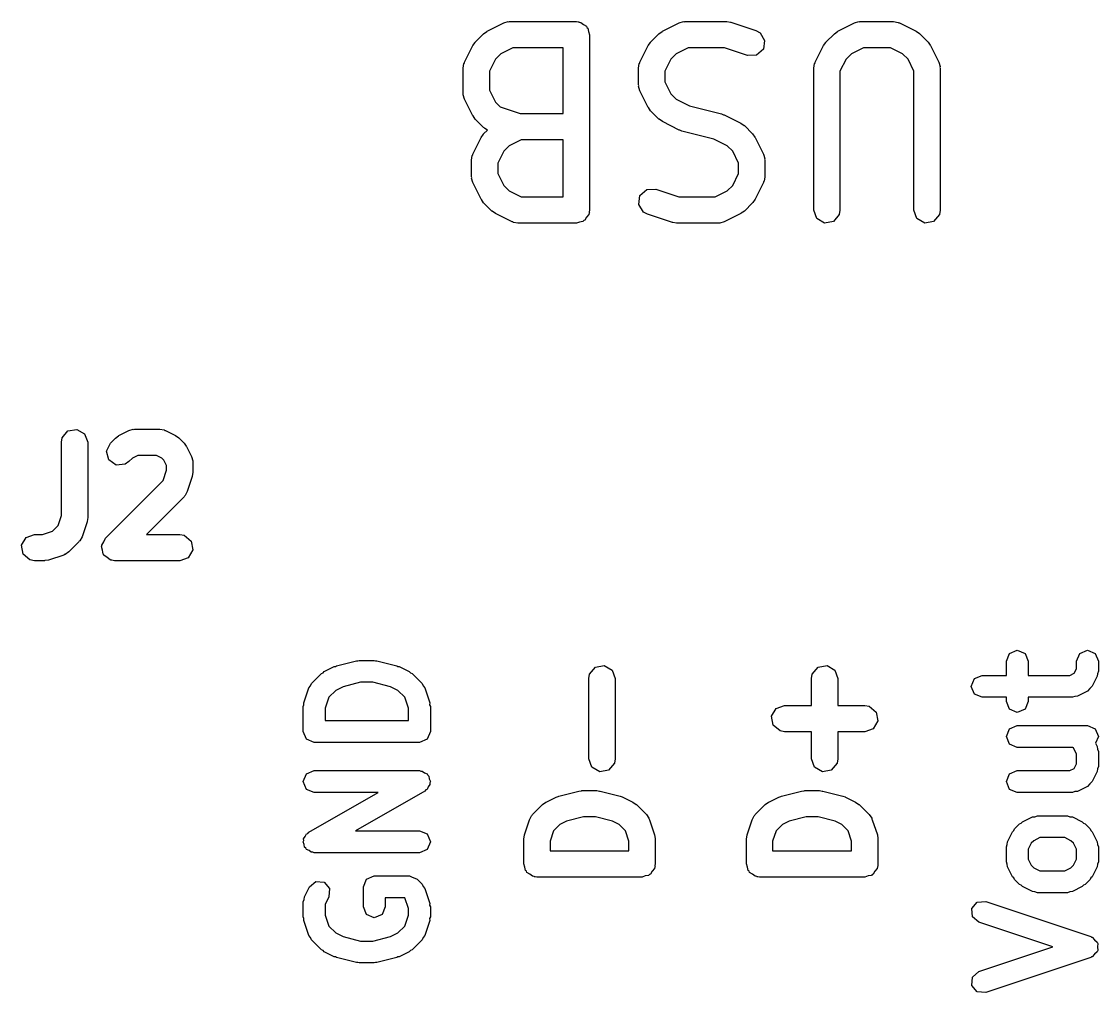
# Model space of a CAD drawing. Extents: x 83.3 to 116.7, y -116.6 to -83.3.
# Drawn here: x 96.1 to 102.24, y -88.81 to -83.27 of the extents above; entities that cross this region are included whole.
import ezdxf

# ---------------------------------------------------------------- set-up
doc = ezdxf.new("R2010")
doc.units = 0
doc.layers.add('BLACK', color=7, linetype='CONTINUOUS')

msp = doc.modelspace()

# ---------------------------------------------------------------- linework, layer by layer
at = {"layer": 'BLACK', "linetype": 'CONTINUOUS'}
for p, q in [((98.8474, -83.2805), (98.8724, -83.2731)), ((98.8724, -83.2731), (98.8767, -83.2742)), ((98.8767, -83.2742), (98.881, -83.2726)), ((98.881, -83.2726), (99.2619, -83.2726)), ((99.2619, -83.2726), (99.2716, -83.2743)), ((99.2716, -83.2743), (99.2749, -83.2738)), ((99.2749, -83.2738), (99.2778, -83.2754)), ((99.2778, -83.2754), (99.2876, -83.2771)), ((99.2876, -83.2771), (99.3025, -83.2897)), ((99.8474, -83.2805), (99.8724, -83.2731)), ((99.8724, -83.2731), (99.8767, -83.2742)), ((99.8767, -83.2742), (99.881, -83.2726)), ((99.881, -83.2726), (100.119, -83.2726)), ((100.119, -83.2726), (100.141, -83.2765)), ((100.141, -83.2765), (100.143, -83.2765)), ((100.143, -83.2765), (100.286, -83.3241)), ((100.847, -83.2805), (100.872, -83.2731)), ((100.872, -83.2731), (100.877, -83.2742)), ((100.877, -83.2742), (100.881, -83.2726)), ((100.881, -83.2726), (101.071, -83.2726)), ((101.071, -83.2726), (101.097, -83.2771)), ((101.097, -83.2771), (101.101, -83.28)), ((98.7327, -83.3422), (98.751, -83.3293)), ((98.751, -83.3293), (98.7522, -83.3282)), ((98.7522, -83.3282), (98.8474, -83.2805)), ((99.3025, -83.2897), (99.3194, -83.2994)), ((99.3194, -83.2994), (99.3217, -83.3058)), ((99.3217, -83.3058), (99.3269, -83.3101)), ((99.3269, -83.3101), (99.3302, -83.3293)), ((99.3302, -83.3293), (99.3369, -83.3476)), ((99.7327, -83.3422), (99.751, -83.3293)), ((99.751, -83.3293), (99.7522, -83.3282)), ((99.7522, -83.3282), (99.8474, -83.2805)), ((100.286, -83.3241), (100.309, -83.3365)), ((100.309, -83.3365), (100.335, -83.3802)), ((100.733, -83.3422), (100.751, -83.3293)), ((100.751, -83.3293), (100.752, -83.3282)), ((100.752, -83.3282), (100.847, -83.2805)), ((101.101, -83.28), (101.105, -83.2805)), ((101.105, -83.2805), (101.2, -83.3282)), ((101.2, -83.3282), (101.218, -83.3415)), ((98.671, -83.4093), (98.6844, -83.3913)), ((98.6844, -83.3913), (98.6851, -83.3898)), ((98.6851, -83.3898), (98.7327, -83.3422)), ((99.3369, -83.3476), (99.3369, -84.3476)), ((99.671, -83.4093), (99.6844, -83.3913)), ((99.6844, -83.3913), (99.6851, -83.3898)), ((99.6851, -83.3898), (99.7327, -83.3422)), ((100.335, -83.3802), (100.328, -83.4309)), ((100.671, -83.4093), (100.684, -83.3913)), ((100.684, -83.3913), (100.685, -83.3898)), ((100.685, -83.3898), (100.733, -83.3422)), ((101.218, -83.3415), (101.22, -83.3422)), ((101.22, -83.3422), (101.267, -83.3898)), ((101.267, -83.3898), (101.28, -83.4082)), ((98.6234, -83.5046), (98.671, -83.4093)), ((98.8301, -83.4569), (98.7997, -83.4873)), ((98.8987, -83.4226), (98.8301, -83.4569)), ((99.1869, -83.4226), (98.8987, -83.4226)), ((99.1869, -83.7964), (99.1869, -83.4226)), ((99.6234, -83.5046), (99.671, -83.4093)), ((99.8301, -83.4569), (99.7997, -83.4873)), ((99.8987, -83.4226), (99.8301, -83.4569)), ((100.107, -83.4226), (99.8987, -83.4226)), ((100.238, -83.4664), (100.107, -83.4226)), ((100.328, -83.4309), (100.289, -83.465)), ((100.623, -83.5046), (100.671, -83.4093)), ((100.83, -83.4569), (100.8, -83.4873)), ((100.899, -83.4226), (100.83, -83.4569)), ((101.054, -83.4226), (100.899, -83.4226)), ((101.122, -83.4569), (101.054, -83.4226)), ((101.153, -83.4873), (101.122, -83.4569)), ((101.28, -83.4082), (101.281, -83.4093)), ((101.281, -83.4093), (101.329, -83.5046)), ((98.6155, -83.5381), (98.62, -83.5124)), ((98.62, -83.5124), (98.6229, -83.509)), ((98.6229, -83.509), (98.6234, -83.5046)), ((98.7997, -83.4873), (98.7655, -83.5558)), ((99.6155, -83.5381), (99.62, -83.5124)), ((99.62, -83.5124), (99.6229, -83.509)), ((99.6229, -83.509), (99.6234, -83.5046)), ((99.7997, -83.4873), (99.7655, -83.5558)), ((100.289, -83.465), (100.238, -83.4664)), ((100.615, -83.5381), (100.62, -83.5124)), ((100.62, -83.5124), (100.623, -83.509)), ((100.623, -83.509), (100.623, -83.5046)), ((100.8, -83.4873), (100.765, -83.5558)), ((101.187, -83.5558), (101.153, -83.4873)), ((101.329, -83.5046), (101.336, -83.5295)), ((98.6155, -83.681), (98.6155, -83.5381)), ((98.7655, -83.5558), (98.7655, -83.6632)), ((99.6155, -83.6333), (99.6155, -83.5381)), ((99.7655, -83.5558), (99.7655, -83.6156)), ((100.615, -84.3476), (100.615, -83.5381)), ((100.765, -83.5558), (100.765, -84.3476)), ((101.187, -84.3476), (101.187, -83.5558)), ((101.336, -83.5295), (101.335, -83.5339)), ((101.335, -83.5339), (101.337, -83.5381)), ((101.337, -83.5381), (101.337, -84.3476)), ((99.617, -83.6375), (99.6155, -83.6333)), ((99.616, -83.6419), (99.617, -83.6375)), ((99.6234, -83.6669), (99.616, -83.6419)), ((99.7655, -83.6156), (99.7997, -83.6841)), ((98.617, -83.6852), (98.6155, -83.681)), ((98.616, -83.6895), (98.617, -83.6852)), ((98.6234, -83.7145), (98.616, -83.6895)), ((98.7655, -83.6632), (98.7997, -83.7318)), ((99.671, -83.7621), (99.6234, -83.6669)), ((99.7997, -83.6841), (99.8301, -83.7146)), ((98.671, -83.8097), (98.6234, -83.7145)), ((98.7997, -83.7318), (98.8262, -83.7583)), ((98.8262, -83.7583), (98.9407, -83.7964)), ((99.6722, -83.7632), (99.671, -83.7621)), ((99.6851, -83.7816), (99.6722, -83.7632)), ((99.8301, -83.7146), (99.9071, -83.753)), ((99.9071, -83.753), (100.09, -83.7987)), ((98.6722, -83.8109), (98.671, -83.8097)), ((98.6851, -83.8292), (98.6722, -83.8109)), ((98.7327, -83.8768), (98.6851, -83.8292)), ((98.9407, -83.7964), (99.1869, -83.7964)), ((99.7327, -83.8292), (99.6851, -83.7816)), ((99.7342, -83.8299), (99.7327, -83.8292)), ((99.7522, -83.8433), (99.7342, -83.8299)), ((100.09, -83.7987), (100.101, -83.8039)), ((100.101, -83.8039), (100.105, -83.8043)), ((100.105, -83.8043), (100.2, -83.852)), ((98.7367, -83.8787), (98.7327, -83.8768)), ((98.7327, -83.9136), (98.7551, -83.8912)), ((98.7391, -83.8826), (98.7367, -83.8787)), ((98.7551, -83.8912), (98.7391, -83.8826)), ((99.8474, -83.8909), (99.7522, -83.8433)), ((99.8509, -83.8913), (99.8474, -83.8909)), ((99.8628, -83.8966), (99.8509, -83.8913)), ((100.2, -83.852), (100.218, -83.8653)), ((100.218, -83.8653), (100.22, -83.866)), ((100.22, -83.866), (100.267, -83.9136)), ((98.671, -84.0284), (98.7186, -83.9331)), ((98.7186, -83.9331), (98.732, -83.9151)), ((98.732, -83.9151), (98.7327, -83.9136)), ((98.9463, -83.9464), (98.8778, -83.9807)), ((99.1869, -83.9464), (98.9463, -83.9464)), ((99.1869, -84.2726), (99.1869, -83.9464)), ((100.045, -83.9422), (99.8628, -83.8966)), ((100.122, -83.9807), (100.045, -83.9422)), ((100.267, -83.9136), (100.28, -83.932)), ((100.28, -83.932), (100.281, -83.9331)), ((100.281, -83.9331), (100.329, -84.0284)), ((98.8474, -84.0111), (98.8131, -84.0796)), ((98.8778, -83.9807), (98.8474, -84.0111)), ((100.153, -84.0111), (100.122, -83.9807)), ((100.187, -84.0796), (100.153, -84.0111)), ((98.6631, -84.0619), (98.6676, -84.0363)), ((98.6631, -84.1571), (98.6631, -84.0619)), ((98.6676, -84.0363), (98.6705, -84.0328)), ((98.6705, -84.0328), (98.671, -84.0284)), ((100.329, -84.0284), (100.336, -84.0533)), ((100.336, -84.0533), (100.335, -84.0577)), ((100.335, -84.0577), (100.337, -84.0619)), ((100.337, -84.0619), (100.337, -84.1571)), ((98.8131, -84.0796), (98.8131, -84.1394)), ((100.187, -84.1394), (100.187, -84.0796)), ((98.6646, -84.1614), (98.6631, -84.1571)), ((98.6636, -84.1657), (98.6646, -84.1614)), ((98.671, -84.1907), (98.6636, -84.1657)), ((98.7186, -84.2859), (98.671, -84.1907)), ((98.8131, -84.1394), (98.8474, -84.208)), ((100.153, -84.208), (100.187, -84.1394)), ((100.329, -84.1907), (100.281, -84.2859)), ((100.332, -84.1828), (100.329, -84.1862)), ((100.329, -84.1862), (100.329, -84.1907)), ((100.337, -84.1571), (100.332, -84.1828)), ((98.8474, -84.208), (98.8778, -84.2384)), ((98.8778, -84.2384), (98.9463, -84.2726)), ((99.6245, -84.2643), (99.6629, -84.2302)), ((99.6629, -84.2302), (99.7142, -84.2288)), ((99.7142, -84.2288), (99.8455, -84.2726)), ((100.054, -84.2726), (100.122, -84.2384)), ((100.122, -84.2384), (100.153, -84.208)), ((98.7198, -84.287), (98.7186, -84.2859)), ((98.7327, -84.3054), (98.7198, -84.287)), ((98.7803, -84.353), (98.7327, -84.3054)), ((98.9463, -84.2726), (99.1869, -84.2726)), ((99.617, -84.315), (99.6245, -84.2643)), ((99.6439, -84.3587), (99.617, -84.315)), ((99.8455, -84.2726), (100.054, -84.2726)), ((100.267, -84.3054), (100.22, -84.353)), ((100.268, -84.3039), (100.267, -84.3054)), ((100.281, -84.2859), (100.268, -84.3039)), ((98.7818, -84.3537), (98.7803, -84.353)), ((98.7998, -84.3671), (98.7818, -84.3537)), ((98.895, -84.4147), (98.7998, -84.3671)), ((99.3324, -84.3733), (99.3199, -84.3882)), ((99.3341, -84.3635), (99.3324, -84.3733)), ((99.3358, -84.3606), (99.3341, -84.3635)), ((99.3369, -84.3476), (99.3352, -84.3574)), ((99.3352, -84.3574), (99.3358, -84.3606)), ((99.6668, -84.3712), (99.6439, -84.3587)), ((99.8096, -84.4188), (99.6668, -84.3712)), ((100.2, -84.3671), (100.105, -84.4147)), ((100.201, -84.3659), (100.2, -84.3671)), ((100.22, -84.353), (100.201, -84.3659)), ((100.633, -84.3958), (100.615, -84.3476)), ((100.761, -84.3733), (100.728, -84.4126)), ((100.765, -84.3476), (100.761, -84.3733)), ((101.204, -84.3958), (101.187, -84.3476)), ((101.332, -84.3733), (101.299, -84.4126)), ((101.337, -84.3476), (101.332, -84.3733)), ((98.8995, -84.4152), (98.895, -84.4147)), ((98.9029, -84.4181), (98.8995, -84.4152)), ((98.9286, -84.4226), (98.9029, -84.4181)), ((99.2619, -84.4226), (98.9286, -84.4226)), ((99.2802, -84.416), (99.2619, -84.4226)), ((99.2994, -84.4126), (99.2802, -84.416)), ((99.3038, -84.4074), (99.2994, -84.4126)), ((99.3101, -84.4051), (99.3038, -84.4074)), ((99.3199, -84.3882), (99.3101, -84.4051)), ((99.8113, -84.4187), (99.8096, -84.4188)), ((99.8333, -84.4226), (99.8113, -84.4187)), ((100.071, -84.4226), (99.8333, -84.4226)), ((100.076, -84.4211), (100.071, -84.4226)), ((100.08, -84.4221), (100.076, -84.4211)), ((100.105, -84.4147), (100.08, -84.4221)), ((100.677, -84.4215), (100.633, -84.3958)), ((100.728, -84.4126), (100.677, -84.4215)), ((101.249, -84.4215), (101.204, -84.3958)), ((101.299, -84.4126), (101.249, -84.4215)), ((96.3295, -85.6458), (96.3625, -85.6065)), ((96.3625, -85.6065), (96.413, -85.5976)), ((96.413, -85.5976), (96.4575, -85.6232)), ((96.6522, -85.6329), (96.7093, -85.6043)), ((96.7093, -85.6043), (96.7343, -85.5969)), ((96.7343, -85.5969), (96.7386, -85.598)), ((96.7386, -85.598), (96.7429, -85.5964)), ((96.7429, -85.5964), (96.8857, -85.5964)), ((96.8857, -85.5964), (96.9114, -85.601)), ((96.9114, -85.601), (96.9148, -85.6038)), ((96.9148, -85.6038), (96.9193, -85.6043)), ((96.9193, -85.6043), (96.9764, -85.6329)), ((96.325, -85.6714), (96.3295, -85.6458)), ((96.325, -86.0878), (96.325, -85.6714)), ((96.4575, -85.6232), (96.475, -85.6714)), ((96.475, -85.6714), (96.475, -86.1)), ((96.6041, -85.6755), (96.6327, -85.647)), ((96.6327, -85.647), (96.651, -85.6341)), ((96.651, -85.6341), (96.6522, -85.6329)), ((96.9764, -85.6329), (96.9944, -85.6463)), ((96.9944, -85.6463), (96.9959, -85.647)), ((96.9959, -85.647), (97.0245, -85.6755)), ((96.5824, -85.722), (96.6041, -85.6755)), ((96.5957, -85.7716), (96.5824, -85.722)), ((97.0245, -85.6755), (97.0373, -85.6939)), ((97.0373, -85.6939), (97.0385, -85.695)), ((97.0385, -85.695), (97.0671, -85.7522)), ((96.6377, -85.801), (96.5957, -85.7716)), ((96.7102, -85.7816), (96.6888, -85.7965)), ((96.7301, -85.7616), (96.7102, -85.7816)), ((96.7606, -85.7464), (96.7301, -85.7616)), ((96.868, -85.7464), (96.7606, -85.7464)), ((96.8984, -85.7616), (96.868, -85.7464)), ((96.9098, -85.773), (96.8984, -85.7616)), ((96.925, -85.8034), (96.9098, -85.773)), ((97.0671, -85.7522), (97.0745, -85.7771)), ((97.0745, -85.7771), (97.0735, -85.7815)), ((97.0735, -85.7815), (97.075, -85.7857)), ((97.075, -85.7857), (97.075, -85.8429)), ((96.6888, -85.7965), (96.6377, -85.801)), ((96.9059, -85.8881), (96.925, -85.8307)), ((96.925, -85.8307), (96.925, -85.8034)), ((97.075, -85.8429), (97.0711, -85.8649)), ((96.5755, -86.2184), (96.9059, -85.8881)), ((97.0712, -85.8666), (97.0426, -85.9523)), ((97.0711, -85.8649), (97.0712, -85.8666)), ((97.0264, -85.9775), (97.0245, -85.9816)), ((97.0302, -85.9752), (97.0264, -85.9775)), ((97.0426, -85.9523), (97.0302, -85.9752)), ((97.0245, -85.9816), (96.8096, -86.1964)), ((96.3059, -86.1452), (96.325, -86.0878)), ((96.475, -86.1), (96.4711, -86.1221)), ((96.2738, -86.1773), (96.3059, -86.1452)), ((96.4712, -86.1237), (96.4426, -86.2094)), ((96.4711, -86.1221), (96.4712, -86.1237)), ((96.0976, -86.2584), (96.1232, -86.214)), ((96.1232, -86.214), (96.1714, -86.1964)), ((96.1714, -86.1964), (96.2164, -86.1964)), ((96.2164, -86.1964), (96.2738, -86.1773)), ((96.4426, -86.2094), (96.4302, -86.2323)), ((96.566, -86.2388), (96.5755, -86.2184)), ((96.8096, -86.1964), (97, -86.1964)), ((97, -86.1964), (97.0257, -86.201)), ((97.0257, -86.201), (97.065, -86.2339)), ((96.1065, -86.3089), (96.0976, -86.2584)), ((96.4245, -86.2387), (96.3673, -86.2959)), ((96.4264, -86.2347), (96.4245, -86.2387)), ((96.4302, -86.2323), (96.4264, -86.2347)), ((96.5539, -86.2649), (96.5553, -86.2618)), ((96.5597, -86.2867), (96.5539, -86.2649)), ((96.5547, -86.2584), (96.566, -86.2388)), ((96.5553, -86.2618), (96.5547, -86.2584)), ((97.0739, -86.2845), (97.0482, -86.3289)), ((97.065, -86.2339), (97.0739, -86.2845)), ((96.1458, -86.3419), (96.1065, -86.3089)), ((96.1714, -86.3464), (96.1458, -86.3419)), ((96.2286, -86.3464), (96.1714, -86.3464)), ((96.2301, -86.3459), (96.2286, -86.3464)), ((96.2523, -86.3426), (96.2301, -86.3459)), ((96.338, -86.314), (96.2523, -86.3426)), ((96.3415, -86.3112), (96.338, -86.314)), ((96.346, -86.3108), (96.3415, -86.3112)), ((96.3673, -86.2959), (96.346, -86.3108)), ((96.5636, -86.3089), (96.5597, -86.2867)), ((96.5662, -86.3111), (96.5636, -86.3089)), ((96.5671, -86.3144), (96.5662, -86.3111)), ((96.5856, -86.3274), (96.5671, -86.3144)), ((96.6029, -86.3419), (96.5856, -86.3274)), ((96.6075, -86.3427), (96.6029, -86.3419)), ((96.6092, -86.3439), (96.6075, -86.3427)), ((96.6124, -86.3436), (96.6092, -86.3439)), ((96.6286, -86.3464), (96.6124, -86.3436)), ((97, -86.3464), (96.6286, -86.3464)), ((97.0482, -86.3289), (97, -86.3464)), ((101.714, -86.9196), (101.732, -86.8754)), ((101.732, -86.8754), (101.776, -86.8571)), ((101.776, -86.8571), (101.821, -86.8754)), ((101.821, -86.8754), (101.839, -86.9196)), ((102.114, -86.9196), (102.132, -86.8754)), ((102.132, -86.8754), (102.176, -86.8571)), ((102.176, -86.8571), (102.221, -86.8754)), ((102.221, -86.8754), (102.239, -86.9196)), ((97.8242, -86.978), (97.8813, -86.9495)), ((97.8813, -86.9495), (97.8884, -86.949)), ((97.8884, -86.949), (97.8941, -86.9447)), ((97.8941, -86.9447), (98.0084, -86.9162)), ((98.0084, -86.9162), (98.0162, -86.9173)), ((98.0162, -86.9173), (98.0236, -86.9143)), ((98.0236, -86.9143), (98.1093, -86.9143)), ((98.1093, -86.9143), (98.1166, -86.9173)), ((98.1166, -86.9173), (98.1244, -86.9162)), ((98.1244, -86.9162), (98.2387, -86.9447)), ((98.2387, -86.9447), (98.2444, -86.949)), ((98.2444, -86.949), (98.2515, -86.9495)), ((98.2515, -86.9495), (98.3087, -86.978)), ((99.3374, -86.9922), (99.3704, -86.9529)), ((99.3704, -86.9529), (99.4209, -86.944)), ((99.4209, -86.944), (99.4653, -86.9696)), ((100.607, -86.9922), (100.64, -86.9529)), ((100.64, -86.9529), (100.691, -86.944)), ((100.691, -86.944), (100.735, -86.9696)), ((101.714, -87), (101.714, -86.9196)), ((101.839, -86.9196), (101.839, -87)), ((102.101, -86.9873), (102.114, -86.962)), ((102.114, -86.962), (102.114, -86.9196)), ((102.239, -86.9196), (102.239, -86.9768)), ((97.7508, -87.0469), (97.8079, -86.9897)), ((97.8079, -86.9897), (97.8175, -86.9858)), ((97.8175, -86.9858), (97.8242, -86.978)), ((98.3087, -86.978), (98.3154, -86.9858)), ((98.3154, -86.9858), (98.3249, -86.9897)), ((98.3249, -86.9897), (98.3821, -87.0469)), ((99.3329, -87.0179), (99.3374, -86.9922)), ((99.3329, -87.475), (99.3329, -87.0179)), ((99.4653, -86.9696), (99.4829, -87.0179)), ((99.4829, -87.0179), (99.4829, -87.475)), ((100.603, -87.0179), (100.607, -86.9922)), ((100.603, -87.1714), (100.603, -87.0179)), ((100.735, -86.9696), (100.753, -87.0179)), ((100.753, -87.0179), (100.753, -87.1714)), ((101.514, -87.0625), (101.532, -87.0183)), ((101.532, -87.0183), (101.576, -87)), ((101.576, -87), (101.714, -87)), ((101.839, -87), (102.076, -87)), ((102.076, -87), (102.101, -86.9873)), ((102.232, -87.0047), (102.204, -87.0619)), ((102.233, -86.9902), (102.232, -87.0047)), ((102.239, -86.9768), (102.233, -86.9902)), ((97.7071, -87.157), (97.7357, -87.0713)), ((97.7357, -87.0713), (97.7452, -87.0603)), ((97.7452, -87.0603), (97.7508, -87.0469)), ((97.9311, -87.0643), (97.8892, -87.0853)), ((98.0313, -87.0393), (97.9311, -87.0643)), ((98.1016, -87.0393), (98.0313, -87.0393)), ((98.2018, -87.0643), (98.1016, -87.0393)), ((98.2437, -87.0853), (98.2018, -87.0643)), ((98.3821, -87.0469), (98.3876, -87.0603)), ((98.3876, -87.0603), (98.3971, -87.0713)), ((98.3971, -87.0713), (98.4257, -87.157)), ((101.532, -87.1067), (101.514, -87.0625)), ((102.189, -87.0749), (102.176, -87.0898)), ((102.204, -87.0619), (102.189, -87.0749)), ((97.8496, -87.1248), (97.8289, -87.1869)), ((97.8892, -87.0853), (97.8496, -87.1248)), ((98.2832, -87.1248), (98.2437, -87.0853)), ((98.3039, -87.1869), (98.2832, -87.1248)), ((101.576, -87.125), (101.532, -87.1067)), ((101.714, -87.125), (101.576, -87.125)), ((101.714, -87.1482), (101.714, -87.125)), ((102.091, -87.125), (101.839, -87.125)), ((101.839, -87.125), (101.839, -87.1482)), ((102.104, -87.1194), (102.091, -87.125)), ((102.119, -87.1184), (102.104, -87.1194)), ((102.176, -87.0898), (102.119, -87.1184)), ((97.7039, -87.1768), (97.7079, -87.1673)), ((97.7039, -87.3196), (97.7039, -87.1768)), ((97.7079, -87.1673), (97.7071, -87.157)), ((97.8289, -87.1869), (97.8289, -87.2571)), ((98.3039, -87.2571), (98.3039, -87.1869)), ((98.4257, -87.157), (98.425, -87.1673)), ((98.425, -87.1673), (98.4289, -87.1768)), ((98.4289, -87.1768), (98.4289, -87.3196)), ((100.375, -87.2334), (100.401, -87.189)), ((100.401, -87.189), (100.449, -87.1714)), ((100.449, -87.1714), (100.603, -87.1714)), ((100.753, -87.1714), (100.906, -87.1714)), ((100.906, -87.1714), (100.932, -87.176)), ((100.932, -87.176), (100.971, -87.2089)), ((101.732, -87.1924), (101.714, -87.1482)), ((101.776, -87.2107), (101.732, -87.1924)), ((101.821, -87.1924), (101.776, -87.2107)), ((101.839, -87.1482), (101.821, -87.1924)), ((97.8289, -87.2571), (98.3039, -87.2571)), ((100.384, -87.2839), (100.375, -87.2334)), ((100.98, -87.2595), (100.955, -87.3039)), ((100.971, -87.2089), (100.98, -87.2595)), ((97.7222, -87.3638), (97.7039, -87.3196)), ((98.4289, -87.3196), (98.4106, -87.3638)), ((100.424, -87.3169), (100.384, -87.2839)), ((100.449, -87.3214), (100.424, -87.3169)), ((100.603, -87.3214), (100.449, -87.3214)), ((100.603, -87.475), (100.603, -87.3214)), ((100.906, -87.3214), (100.753, -87.3214)), ((100.753, -87.3214), (100.753, -87.475)), ((100.955, -87.3039), (100.906, -87.3214)), ((101.714, -87.3482), (101.732, -87.304)), ((101.732, -87.304), (101.776, -87.2857)), ((101.776, -87.2857), (102.176, -87.2857)), ((102.176, -87.2857), (102.221, -87.304)), ((102.221, -87.304), (102.239, -87.3482)), ((97.7664, -87.3821), (97.7222, -87.3638)), ((98.3664, -87.3821), (97.7664, -87.3821)), ((98.4106, -87.3638), (98.3664, -87.3821)), ((101.732, -87.3924), (101.714, -87.3482)), ((102.239, -87.3482), (102.223, -87.387)), ((102.223, -87.387), (102.232, -87.406)), ((101.776, -87.4107), (101.732, -87.3924)), ((102.093, -87.4107), (101.776, -87.4107)), ((102.096, -87.4138), (102.093, -87.4107)), ((102.114, -87.4487), (102.096, -87.4138)), ((102.114, -87.5049), (102.114, -87.4487)), ((102.232, -87.406), (102.233, -87.4205)), ((102.233, -87.4205), (102.239, -87.4339)), ((102.239, -87.4339), (102.239, -87.5196)), ((99.3504, -87.5232), (99.3329, -87.475)), ((99.4783, -87.5007), (99.4454, -87.54)), ((99.4829, -87.475), (99.4783, -87.5007)), ((100.62, -87.5232), (100.603, -87.475)), ((100.748, -87.5007), (100.715, -87.54)), ((100.753, -87.475), (100.748, -87.5007)), ((102.101, -87.5302), (102.114, -87.5049)), ((97.7039, -87.6054), (97.7222, -87.5612)), ((97.7222, -87.5612), (97.7664, -87.5429)), ((97.7664, -87.5429), (98.3664, -87.5429)), ((98.3664, -87.5429), (98.3744, -87.5461)), ((98.3744, -87.5461), (98.3829, -87.5451)), ((98.3829, -87.5451), (98.3957, -87.555)), ((98.3957, -87.555), (98.4106, -87.5612)), ((98.4106, -87.5612), (98.4139, -87.5691)), ((98.4139, -87.5691), (98.4207, -87.5743)), ((98.4207, -87.5743), (98.4227, -87.5904)), ((99.3948, -87.5489), (99.3504, -87.5232)), ((99.4454, -87.54), (99.3948, -87.5489)), ((100.665, -87.5489), (100.62, -87.5232)), ((100.715, -87.54), (100.665, -87.5489)), ((101.714, -87.6054), (101.732, -87.5612)), ((101.732, -87.5612), (101.776, -87.5429)), ((101.776, -87.5429), (102.076, -87.5429)), ((102.076, -87.5429), (102.101, -87.5302)), ((102.232, -87.5476), (102.204, -87.6047)), ((102.233, -87.5331), (102.232, -87.5476)), ((102.239, -87.5196), (102.233, -87.5331)), ((97.7222, -87.6496), (97.7039, -87.6054)), ((98.4168, -87.6346), (98.4106, -87.6496)), ((98.4267, -87.6218), (98.4168, -87.6346)), ((98.4227, -87.5904), (98.4289, -87.6054)), ((98.4289, -87.6054), (98.4256, -87.6133)), ((98.4256, -87.6133), (98.4267, -87.6218)), ((101.732, -87.6496), (101.714, -87.6054)), ((102.176, -87.6327), (102.119, -87.6613)), ((102.189, -87.6177), (102.176, -87.6327)), ((102.204, -87.6047), (102.189, -87.6177)), ((97.7664, -87.6679), (97.7222, -87.6496)), ((97.7354, -87.8939), (98.1311, -87.6679)), ((98.1311, -87.6679), (97.7664, -87.6679)), ((98.3974, -87.6596), (98.0018, -87.8857)), ((98.4027, -87.6528), (98.3974, -87.6596)), ((98.4106, -87.6496), (98.4027, -87.6528)), ((99.0886, -87.7222), (99.1457, -87.6936)), ((99.1457, -87.6936), (99.1582, -87.6899)), ((99.1582, -87.6899), (99.1611, -87.688)), ((99.1611, -87.688), (99.2754, -87.6594)), ((99.2754, -87.6594), (99.2903, -87.6583)), ((99.2903, -87.6583), (99.2936, -87.6571)), ((99.2936, -87.6571), (99.3793, -87.6571)), ((99.3793, -87.6571), (99.394, -87.6597)), ((99.394, -87.6597), (99.3975, -87.6594)), ((99.3975, -87.6594), (99.5118, -87.688)), ((99.5118, -87.688), (99.5236, -87.6932)), ((99.5236, -87.6932), (99.5271, -87.6936)), ((99.5271, -87.6936), (99.5843, -87.7222)), ((100.359, -87.7222), (100.416, -87.6936)), ((100.416, -87.6936), (100.428, -87.6899)), ((100.428, -87.6899), (100.431, -87.688)), ((100.431, -87.688), (100.545, -87.6594)), ((100.545, -87.6594), (100.56, -87.6583)), ((100.56, -87.6583), (100.564, -87.6571)), ((100.564, -87.6571), (100.649, -87.6571)), ((100.649, -87.6571), (100.664, -87.6597)), ((100.664, -87.6597), (100.667, -87.6594)), ((100.667, -87.6594), (100.782, -87.688)), ((100.782, -87.688), (100.794, -87.6932)), ((100.794, -87.6932), (100.797, -87.6936)), ((100.797, -87.6936), (100.854, -87.7222)), ((101.776, -87.6679), (101.732, -87.6496)), ((102.091, -87.6679), (101.776, -87.6679)), ((102.104, -87.6623), (102.091, -87.6679)), ((102.119, -87.6613), (102.104, -87.6623)), ((99.012, -87.7934), (99.0691, -87.7363)), ((99.0691, -87.7363), (99.0875, -87.7234)), ((99.0875, -87.7234), (99.0886, -87.7222)), ((99.5843, -87.7222), (99.6023, -87.7356)), ((99.6023, -87.7356), (99.6037, -87.7363)), ((99.6037, -87.7363), (99.6609, -87.7934)), ((100.282, -87.7934), (100.339, -87.7363)), ((100.339, -87.7363), (100.357, -87.7234)), ((100.357, -87.7234), (100.359, -87.7222)), ((100.854, -87.7222), (100.872, -87.7356)), ((100.872, -87.7356), (100.874, -87.7363)), ((100.874, -87.7363), (100.931, -87.7934)), ((98.9938, -87.8227), (99.0063, -87.7998)), ((99.0063, -87.7998), (99.0101, -87.7975)), ((99.0101, -87.7975), (99.012, -87.7934)), ((99.3028, -87.8071), (99.2055, -87.8315)), ((99.3701, -87.8071), (99.3028, -87.8071)), ((99.4674, -87.8315), (99.3701, -87.8071)), ((99.6609, -87.7934), (99.6758, -87.8147)), ((99.6758, -87.8147), (99.6762, -87.8192)), ((99.6762, -87.8192), (99.679, -87.8227)), ((100.264, -87.8227), (100.276, -87.7998)), ((100.276, -87.7998), (100.28, -87.7975)), ((100.28, -87.7975), (100.282, -87.7934)), ((100.573, -87.8071), (100.475, -87.8315)), ((100.64, -87.8071), (100.573, -87.8071)), ((100.737, -87.8315), (100.64, -87.8071)), ((100.931, -87.7934), (100.946, -87.8147)), ((100.946, -87.8147), (100.946, -87.8192)), ((100.946, -87.8192), (100.949, -87.8227)), ((101.806, -87.8352), (101.863, -87.8066)), ((101.863, -87.8066), (101.877, -87.8056)), ((101.877, -87.8056), (101.891, -87.8)), ((101.891, -87.8), (102.062, -87.8)), ((102.062, -87.8), (102.076, -87.8056)), ((102.076, -87.8056), (102.09, -87.8066)), ((102.09, -87.8066), (102.147, -87.8352)), ((98.9653, -87.9084), (98.9938, -87.8227)), ((99.1666, -87.8509), (99.1306, -87.8869)), ((99.2055, -87.8315), (99.1666, -87.8509)), ((99.5063, -87.8509), (99.4674, -87.8315)), ((99.5423, -87.8869), (99.5063, -87.8509)), ((99.679, -87.8227), (99.7076, -87.9084)), ((100.235, -87.9084), (100.264, -87.8227)), ((100.437, -87.8509), (100.401, -87.8869)), ((100.475, -87.8315), (100.437, -87.8509)), ((100.776, -87.8509), (100.737, -87.8315)), ((100.812, -87.8869), (100.776, -87.8509)), ((100.949, -87.8227), (100.978, -87.9084)), ((101.757, -87.885), (101.761, -87.8754)), ((101.761, -87.8754), (101.789, -87.8469)), ((101.789, -87.8469), (101.799, -87.8429)), ((101.799, -87.8429), (101.806, -87.8352)), ((102.147, -87.8352), (102.154, -87.8429)), ((102.154, -87.8429), (102.163, -87.8469)), ((102.163, -87.8469), (102.192, -87.8754)), ((102.192, -87.8754), (102.196, -87.885)), ((97.7039, -87.9482), (97.7072, -87.9403)), ((97.7061, -87.9318), (97.716, -87.919)), ((97.7072, -87.9403), (97.7061, -87.9318)), ((97.716, -87.919), (97.7222, -87.904)), ((97.7222, -87.904), (97.7302, -87.9007)), ((97.7302, -87.9007), (97.7354, -87.8939)), ((98.0018, -87.8857), (98.3664, -87.8857)), ((98.3664, -87.8857), (98.4106, -87.904)), ((98.4106, -87.904), (98.4289, -87.9482)), ((98.9614, -87.9321), (98.9653, -87.9101)), ((98.9614, -88.075), (98.9614, -87.9321)), ((98.9653, -87.9101), (98.9653, -87.9084)), ((99.1306, -87.8869), (99.1114, -87.9443)), ((99.1114, -87.9443), (99.1114, -88)), ((99.5614, -87.9443), (99.5423, -87.8869)), ((99.5614, -88), (99.5614, -87.9443)), ((99.7076, -87.9084), (99.7109, -87.9306)), ((99.7109, -87.9306), (99.7114, -87.9321)), ((99.7114, -87.9321), (99.7114, -88.075)), ((100.231, -87.9321), (100.235, -87.9101)), ((100.231, -88.075), (100.231, -87.9321)), ((100.235, -87.9101), (100.235, -87.9084)), ((100.401, -87.8869), (100.381, -87.9443)), ((100.381, -87.9443), (100.381, -88)), ((100.831, -87.9443), (100.812, -87.8869)), ((100.831, -88), (100.831, -87.9443)), ((100.978, -87.9084), (100.981, -87.9306)), ((100.981, -87.9306), (100.981, -87.9321)), ((100.981, -87.9321), (100.981, -88.075)), ((101.721, -87.9488), (101.749, -87.8917)), ((101.749, -87.8917), (101.757, -87.885)), ((101.871, -87.9424), (101.856, -87.9567)), ((101.905, -87.925), (101.871, -87.9424)), ((102.047, -87.925), (101.905, -87.925)), ((102.082, -87.9424), (102.047, -87.925)), ((102.096, -87.9567), (102.082, -87.9424)), ((102.196, -87.885), (102.204, -87.8917)), ((102.204, -87.8917), (102.232, -87.9488)), ((97.7101, -87.9632), (97.7039, -87.9482)), ((97.7122, -87.9792), (97.7101, -87.9632)), ((97.7189, -87.9845), (97.7122, -87.9792)), ((97.7222, -87.9924), (97.7189, -87.9845)), ((97.7372, -87.9986), (97.7222, -87.9924)), ((97.75, -88.0085), (97.7372, -87.9986)), ((98.4106, -87.9924), (98.3664, -88.0107)), ((98.4289, -87.9482), (98.4106, -87.9924)), ((99.1114, -88), (99.5614, -88)), ((100.381, -88), (100.831, -88)), ((101.714, -87.9768), (101.719, -87.9633)), ((101.714, -88.0625), (101.714, -87.9768)), ((101.719, -87.9633), (101.721, -87.9488)), ((101.856, -87.9567), (101.839, -87.9915)), ((101.839, -87.9915), (101.839, -88.0477)), ((102.114, -87.9915), (102.096, -87.9567)), ((102.114, -88.0477), (102.114, -87.9915)), ((102.232, -87.9488), (102.233, -87.9633)), ((102.233, -87.9633), (102.239, -87.9768)), ((102.239, -87.9768), (102.239, -88.0625)), ((97.7585, -88.0074), (97.75, -88.0085)), ((97.7664, -88.0107), (97.7585, -88.0074)), ((98.3664, -88.0107), (97.7664, -88.0107)), ((101.719, -88.0759), (101.714, -88.0625)), ((101.839, -88.0477), (101.856, -88.0826)), ((102.096, -88.0826), (102.114, -88.0477)), ((102.239, -88.0625), (102.233, -88.0759)), ((98.9681, -88.0933), (98.9614, -88.075)), ((98.9715, -88.1125), (98.9681, -88.0933)), ((98.9767, -88.1168), (98.9715, -88.1125)), ((98.979, -88.1232), (98.9767, -88.1168)), ((98.9958, -88.133), (98.979, -88.1232)), ((99.6944, -88.1156), (99.6846, -88.1325)), ((99.7069, -88.1007), (99.6944, -88.1156)), ((99.7086, -88.0909), (99.7069, -88.1007)), ((99.7103, -88.088), (99.7086, -88.0909)), ((99.7114, -88.075), (99.7097, -88.0847)), ((99.7097, -88.0847), (99.7103, -88.088)), ((100.238, -88.0933), (100.231, -88.075)), ((100.241, -88.1125), (100.238, -88.0933)), ((100.247, -88.1168), (100.241, -88.1125)), ((100.249, -88.1232), (100.247, -88.1168)), ((100.266, -88.133), (100.249, -88.1232)), ((100.964, -88.1156), (100.955, -88.1325)), ((100.977, -88.1007), (100.964, -88.1156)), ((100.979, -88.0909), (100.977, -88.1007)), ((100.98, -88.088), (100.979, -88.0909)), ((100.981, -88.075), (100.98, -88.0847)), ((100.98, -88.0847), (100.98, -88.088)), ((101.721, -88.0905), (101.719, -88.0759)), ((101.749, -88.1476), (101.721, -88.0905)), ((101.856, -88.0826), (101.871, -88.0968)), ((101.871, -88.0968), (101.905, -88.1143)), ((101.905, -88.1143), (102.047, -88.1143)), ((102.047, -88.1143), (102.082, -88.0968)), ((102.082, -88.0968), (102.096, -88.0826)), ((102.232, -88.0905), (102.204, -88.1476)), ((102.233, -88.0759), (102.232, -88.0905)), ((97.7391, -88.206), (97.7752, -88.1746)), ((97.7752, -88.1746), (97.823, -88.178)), ((97.823, -88.178), (97.8543, -88.2142)), ((98.0468, -88.2054), (98.0651, -88.1612)), ((98.0651, -88.1612), (98.1093, -88.1429)), ((98.1093, -88.1429), (98.3093, -88.1429)), ((98.3093, -88.1429), (98.3222, -88.1482)), ((98.3222, -88.1482), (98.3535, -88.1612)), ((98.3535, -88.1612), (98.382, -88.1897)), ((98.382, -88.1897), (98.3876, -88.2032)), ((99.0108, -88.1455), (98.9958, -88.133)), ((99.0205, -88.1472), (99.0108, -88.1455)), ((99.0234, -88.1489), (99.0205, -88.1472)), ((99.0267, -88.1483), (99.0234, -88.1489)), ((99.0364, -88.15), (99.0267, -88.1483)), ((99.6364, -88.15), (99.0364, -88.15)), ((99.6547, -88.1433), (99.6364, -88.15)), ((99.6739, -88.14), (99.6547, -88.1433)), ((99.6783, -88.1348), (99.6739, -88.14)), ((99.6846, -88.1325), (99.6783, -88.1348)), ((100.281, -88.1455), (100.266, -88.133)), ((100.291, -88.1472), (100.281, -88.1455)), ((100.293, -88.1489), (100.291, -88.1472)), ((100.297, -88.1483), (100.293, -88.1489)), ((100.306, -88.15), (100.297, -88.1483)), ((100.906, -88.15), (100.306, -88.15)), ((100.925, -88.1433), (100.906, -88.15)), ((100.944, -88.14), (100.925, -88.1433)), ((100.948, -88.1348), (100.944, -88.14)), ((100.955, -88.1325), (100.948, -88.1348)), ((101.757, -88.1543), (101.749, -88.1476)), ((101.761, -88.1638), (101.757, -88.1543)), ((101.789, -88.1924), (101.761, -88.1638)), ((102.192, -88.1638), (102.163, -88.1924)), ((102.196, -88.1543), (102.192, -88.1638)), ((102.204, -88.1476), (102.196, -88.1543)), ((97.7105, -88.2631), (97.7391, -88.206)), ((97.8543, -88.2142), (97.8509, -88.2619)), ((98.0468, -88.3196), (98.0468, -88.2054)), ((98.3876, -88.2032), (98.3971, -88.2142)), ((98.3971, -88.2142), (98.4257, -88.2999)), ((101.799, -88.1963), (101.789, -88.1924)), ((101.806, -88.2041), (101.799, -88.1963)), ((101.863, -88.2327), (101.806, -88.2041)), ((101.877, -88.2337), (101.863, -88.2327)), ((101.891, -88.2393), (101.877, -88.2337)), ((102.062, -88.2393), (101.891, -88.2393)), ((102.076, -88.2337), (102.062, -88.2393)), ((102.09, -88.2327), (102.076, -88.2337)), ((102.147, -88.2041), (102.09, -88.2327)), ((102.154, -88.1963), (102.147, -88.2041)), ((102.163, -88.1924), (102.154, -88.1963)), ((97.7039, -88.2911), (97.7095, -88.2776)), ((97.7039, -88.3768), (97.7039, -88.2911)), ((97.7095, -88.2776), (97.7105, -88.2631)), ((97.8509, -88.2619), (97.8289, -88.3058)), ((97.8289, -88.3058), (97.8289, -88.3666)), ((98.2833, -88.2679), (98.1718, -88.2679)), ((98.1718, -88.2679), (98.1718, -88.3196)), ((98.3039, -88.3298), (98.2833, -88.2679)), ((98.4257, -88.2999), (98.425, -88.3101)), ((98.425, -88.3101), (98.4289, -88.3196)), ((101.517, -88.3284), (101.548, -88.2923)), ((101.548, -88.2923), (101.596, -88.2889)), ((101.596, -88.2889), (102.196, -88.4889)), ((97.8289, -88.3666), (97.8496, -88.4287)), ((98.0651, -88.3638), (98.0468, -88.3196)), ((98.1093, -88.3821), (98.0651, -88.3638)), ((98.1535, -88.3638), (98.1093, -88.3821)), ((98.1718, -88.3196), (98.1535, -88.3638)), ((98.2832, -88.4287), (98.3039, -88.3666)), ((98.3039, -88.3666), (98.3039, -88.3298)), ((98.4289, -88.3196), (98.4289, -88.3768)), ((101.521, -88.3762), (101.517, -88.3284)), ((97.7079, -88.3863), (97.7039, -88.3768)), ((97.7071, -88.3965), (97.7079, -88.3863)), ((97.7357, -88.4823), (97.7071, -88.3965)), ((97.8496, -88.4287), (97.8892, -88.4683)), ((98.2437, -88.4683), (98.2832, -88.4287)), ((98.4257, -88.3965), (98.3971, -88.4823)), ((98.4289, -88.3768), (98.425, -88.3863)), ((98.425, -88.3863), (98.4257, -88.3965)), ((101.557, -88.4075), (101.521, -88.3762)), ((101.979, -88.5482), (101.557, -88.4075)), ((97.7452, -88.4933), (97.7357, -88.4823)), ((97.7508, -88.5067), (97.7452, -88.4933)), ((97.8892, -88.4683), (97.9311, -88.4892)), ((97.9311, -88.4892), (98.0313, -88.5143)), ((98.1016, -88.5143), (98.2018, -88.4892)), ((98.2018, -88.4892), (98.2437, -88.4683)), ((98.3876, -88.4933), (98.3821, -88.5067)), ((98.3971, -88.4823), (98.3876, -88.4933)), ((102.196, -88.4889), (102.2, -88.492)), ((102.2, -88.492), (102.204, -88.4923)), ((102.204, -88.4923), (102.217, -88.5073)), ((97.8079, -88.5638), (97.7508, -88.5067)), ((98.0313, -88.5143), (98.1016, -88.5143)), ((98.3821, -88.5067), (98.3249, -88.5638)), ((101.557, -88.6889), (101.979, -88.5482)), ((102.217, -88.5073), (102.232, -88.5203)), ((102.232, -88.5203), (102.233, -88.5249)), ((102.233, -88.5249), (102.236, -88.5284)), ((102.236, -88.5284), (102.234, -88.5482)), ((102.234, -88.5482), (102.236, -88.568)), ((97.8175, -88.5678), (97.8079, -88.5638)), ((97.8242, -88.5755), (97.8175, -88.5678)), ((97.8813, -88.6041), (97.8242, -88.5755)), ((97.8884, -88.6046), (97.8813, -88.6041)), ((97.8941, -88.6088), (97.8884, -88.6046)), ((98.0084, -88.6374), (97.8941, -88.6088)), ((98.2387, -88.6088), (98.1244, -88.6374)), ((98.2444, -88.6046), (98.2387, -88.6088)), ((98.2515, -88.6041), (98.2444, -88.6046)), ((98.3087, -88.5755), (98.2515, -88.6041)), ((98.3154, -88.5678), (98.3087, -88.5755)), ((98.3249, -88.5638), (98.3154, -88.5678)), ((102.196, -88.6075), (101.596, -88.8075)), ((102.2, -88.6044), (102.196, -88.6075)), ((102.204, -88.6041), (102.2, -88.6044)), ((102.217, -88.5891), (102.204, -88.6041)), ((102.232, -88.5762), (102.217, -88.5891)), ((102.233, -88.5715), (102.232, -88.5762)), ((102.236, -88.568), (102.233, -88.5715)), ((98.0162, -88.6363), (98.0084, -88.6374)), ((98.0236, -88.6393), (98.0162, -88.6363)), ((98.1093, -88.6393), (98.0236, -88.6393)), ((98.1166, -88.6363), (98.1093, -88.6393)), ((98.1244, -88.6374), (98.1166, -88.6363)), ((101.517, -88.768), (101.521, -88.7203)), ((101.521, -88.7203), (101.557, -88.6889)), ((101.548, -88.8041), (101.517, -88.768)), ((101.596, -88.8075), (101.548, -88.8041))]:
    msp.add_line(p, q, dxfattribs=at)

doc.saveas('drawing.dxf')
